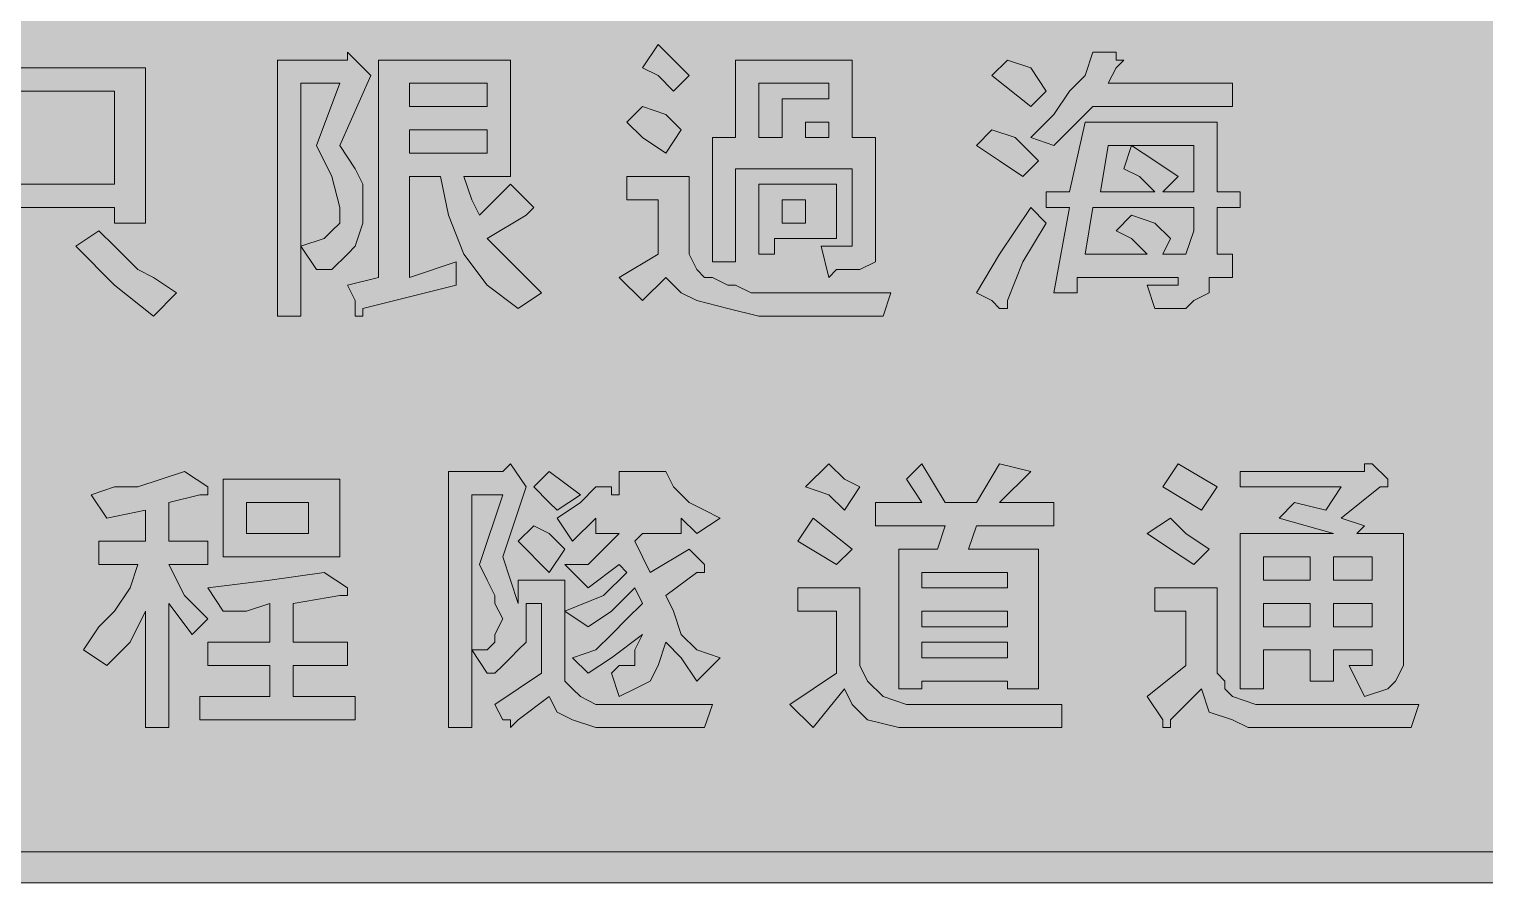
# Model space of a CAD drawing. Header units: metres. Extents: x 16 to 550, y 16 to 254.
# Drawn here: x 198.3 to 423.3, y 16.3 to 148.3 of the extents above; entities that cross this region are included whole.
import ezdxf

# ---------------------------------------------------------------- set-up
doc = ezdxf.new("R2010")
doc.units = ezdxf.units.M
doc.layers.add('FILL_BLACK_000000', color=7, linetype='Continuous', true_color=0x000000)
doc.layers.add('FILL_WHITE_FFFFFF', color=7, linetype='Continuous', true_color=0xffffff)

msp = doc.modelspace()

# ---------------------------------------------------------------- hatches: boundary and pattern name
at = {"layer": 'FILL_BLACK_000000', "true_color": 0x000000}
h = msp.add_hatch(color=7, dxfattribs=at)
h.dxf.hatch_style = 1
h.paths.add_polyline_path([(542.07, 253.32), (542.97, 252.91), (543.87, 252.72), (544.77, 252.51), (545.67, 251.97), (547.47, 250.32), (548.26, 249.82), (548.86, 249.21), (549.28, 248.53), (549.57, 247.77), (549.83, 246.1), (549.87, 244.32), (549.87, 25.92), (549.83, 24.12), (549.57, 22.32), (549.28, 21.42), (548.86, 20.52), (548.26, 19.62), (547.47, 18.72), (546.57, 17.93), (545.67, 17.33), (544.77, 16.91), (543.87, 16.62), (542.07, 16.36), (540.27, 16.32), (25.47, 16.32), (21.87, 16.32), (20.97, 17.03), (20.07, 17.52), (19.17, 18.01), (18.27, 18.72), (18.08, 19.62), (17.67, 20.52), (17.26, 21.42), (17.07, 22.32), (16.38, 23.22), (16.02, 24.12), (15.89, 25.02), (15.87, 25.92), (15.87, 244.32), (16.08, 246.1), (16.62, 247.77), (17.39, 249.21), (18.27, 250.32), (20.07, 251.89), (21.87, 253.02), (22.77, 253.41), (23.67, 253.69), (24.57, 253.86), (25.47, 253.92), (540.27, 253.92), (541.17, 253.73), (542.07, 253.32)])
h.paths.add_polyline_path([(24.57, 248.91), (23.67, 248.37), (21.87, 246.72), (21.27, 246.57), (20.86, 246.21), (20.72, 245.92), (20.67, 245.52), (20.67, 244.32), (20.67, 25.92), (20.69, 25.02), (20.82, 24.12), (21.18, 23.22), (21.87, 22.32), (22.77, 21.63), (23.67, 21.27), (24.57, 21.14), (25.47, 21.12), (540.27, 21.12), (541.17, 21.14), (542.07, 21.27), (542.97, 21.63), (543.87, 22.32), (544.27, 22.37), (544.56, 22.51), (544.92, 22.92), (545.07, 23.52), (545.07, 25.92), (545.07, 244.32), (545.01, 245.22), (544.83, 246.08), (544.5, 246.89), (544.02, 247.62), (543.37, 248.23), (542.54, 248.71), (541.51, 249.01), (540.27, 249.12), (25.47, 249.12), (24.57, 248.91)], flags=16)
h = msp.add_hatch(color=7, dxfattribs=at)
h.dxf.hatch_style = 1
h.paths.add_polyline_path([(236.67, 103.92), (236.67, 143.52), (247.47, 143.52), (247.47, 144.72), (251.07, 141.12), (246.27, 130.32), (248.67, 126.72), (249.87, 124.32), (249.87, 120.72), (249.87, 118.32), (248.67, 114.72), (247.47, 113.52), (245.07, 111.12), (242.67, 111.12), (240.27, 114.72), (240.27, 103.92), (236.67, 103.92)])
h.paths.add_polyline_path([(243.87, 115.92), (245.07, 117.12), (246.27, 118.32), (246.27, 120.72), (245.07, 125.52), (242.67, 130.32), (246.27, 139.92), (240.27, 139.92), (240.27, 114.72), (243.87, 115.92)], flags=16)
h = msp.add_hatch(color=7, dxfattribs=at)
h.dxf.hatch_style = 1
h.paths.add_polyline_path([(300.27, 141.12), (297.87, 138.72), (295.47, 141.12), (293.07, 142.32), (295.47, 145.92), (300.27, 141.12)])
h = msp.add_hatch(color=7, dxfattribs=at)
h.dxf.hatch_style = 1
h.paths.add_polyline_path([(366.27, 143.52), (367.47, 143.52), (366.27, 142.32), (365.07, 139.92), (384.27, 139.92), (384.27, 136.32), (362.67, 136.32), (356.67, 130.32), (353.07, 131.52), (356.67, 135.12), (359.07, 138.72), (361.47, 141.12), (362.67, 144.72), (366.27, 144.72), (366.27, 143.52)])
h = msp.add_hatch(color=7, dxfattribs=at)
h.dxf.hatch_style = 1
h.paths.add_polyline_path([(216.27, 118.32), (211.47, 118.32), (211.47, 120.72), (191.07, 120.72), (191.07, 118.32), (186.27, 118.32), (186.27, 142.32), (216.27, 142.32), (216.27, 118.32)])
h.paths.add_polyline_path([(211.47, 138.72), (191.07, 138.72), (191.07, 124.32), (211.47, 124.32), (211.47, 138.72)], flags=16)
h = msp.add_hatch(color=7, dxfattribs=at)
h.dxf.hatch_style = 1
h.paths.add_polyline_path([(272.67, 125.52), (265.47, 125.52), (266.67, 121.92), (267.87, 119.52), (272.67, 124.32), (275.07, 121.92), (276.27, 120.72), (275.07, 119.52), (269.07, 115.92), (272.67, 112.32), (277.47, 107.52), (273.87, 105.12), (269.07, 108.72), (265.47, 113.52), (263.07, 119.52), (261.87, 125.52), (257.07, 125.52), (257.07, 109.92), (264.27, 112.32), (264.27, 108.72), (249.87, 105.12), (249.87, 103.92), (248.67, 103.92), (248.67, 105.12), (248.67, 106.32), (247.47, 108.72), (252.27, 109.92), (252.27, 143.52), (272.67, 143.52), (272.67, 125.52)])
h.paths.add_polyline_path([(257.07, 139.92), (257.07, 136.32), (269.07, 136.32), (269.07, 139.92), (257.07, 139.92)], flags=16)
h.paths.add_polyline_path([(269.07, 132.72), (257.07, 132.72), (257.07, 129.12), (269.07, 129.12), (269.07, 132.72)], flags=16)
h = msp.add_hatch(color=7, dxfattribs=at)
h.dxf.hatch_style = 1
h.paths.add_polyline_path([(329.07, 131.52), (329.07, 117.12), (329.07, 114.72), (329.07, 112.32), (326.67, 111.12), (323.07, 111.12), (321.87, 109.92), (320.67, 114.72), (321.87, 114.72), (324.27, 114.72), (325.47, 114.72), (325.47, 115.92), (325.47, 118.32), (325.47, 126.72), (307.47, 126.72), (307.47, 112.32), (303.87, 112.32), (303.87, 131.52), (307.47, 131.52), (307.47, 143.52), (325.47, 143.52), (325.47, 131.52), (329.07, 131.52)])
h.paths.add_polyline_path([(318.27, 133.92), (318.27, 131.52), (321.87, 131.52), (321.87, 133.92), (318.27, 133.92)], flags=16)
h.paths.add_polyline_path([(314.67, 137.52), (321.87, 137.52), (321.87, 139.92), (311.07, 139.92), (311.07, 131.52), (314.67, 131.52), (314.67, 137.52)], flags=16)
h = msp.add_hatch(color=7, dxfattribs=at)
h.dxf.hatch_style = 1
h.paths.add_polyline_path([(353.07, 142.32), (355.47, 138.72), (353.07, 136.32), (347.07, 141.12), (349.47, 143.52), (353.07, 142.32)])
h = msp.add_hatch(color=7, dxfattribs=at)
h.dxf.hatch_style = 1
h.paths.add_polyline_path([(296.67, 135.12), (299.07, 132.72), (296.67, 129.12), (293.07, 131.52), (290.67, 133.92), (293.07, 136.32), (296.67, 135.12)])
h = msp.add_hatch(color=7, dxfattribs=at)
h.dxf.hatch_style = 1
h.paths.add_polyline_path([(385.47, 123.12), (385.47, 120.72), (381.87, 120.72), (381.87, 113.52), (384.27, 113.52), (384.27, 109.92), (380.67, 109.92), (380.67, 107.52), (378.27, 106.32), (377.07, 105.12), (374.67, 105.12), (372.27, 105.12), (371.07, 108.72), (373.47, 108.72), (375.87, 108.72), (375.87, 109.92), (360.27, 109.92), (360.27, 107.52), (356.67, 107.52), (359.07, 120.72), (355.47, 120.72), (355.47, 123.12), (359.07, 123.12), (361.47, 133.92), (381.87, 133.92), (381.87, 123.12), (385.47, 123.12)])
h.paths.add_polyline_path([(372.27, 123.12), (369.87, 125.52), (367.47, 126.72), (368.67, 130.32), (365.07, 130.32), (363.87, 123.12), (372.27, 123.12)], flags=16)
h.paths.add_polyline_path([(372.27, 127.92), (375.87, 125.52), (373.47, 123.12), (378.27, 123.12), (378.27, 130.32), (368.67, 130.32), (372.27, 127.92)], flags=16)
h.paths.add_polyline_path([(368.67, 115.92), (366.27, 117.12), (368.67, 119.52), (372.27, 118.32), (374.67, 115.92), (373.47, 113.52), (377.07, 113.52), (378.27, 117.12), (378.27, 120.72), (362.67, 120.72), (361.47, 113.52), (371.07, 113.52), (368.67, 115.92)], flags=16)
h = msp.add_hatch(color=7, dxfattribs=at)
h.dxf.hatch_style = 1
h.paths.add_polyline_path([(350.67, 131.52), (354.27, 127.92), (351.87, 125.52), (348.27, 127.92), (344.67, 130.32), (347.07, 132.72), (350.67, 131.52)])
h = msp.add_hatch(color=7, dxfattribs=at)
h.dxf.hatch_style = 1
h.paths.add_polyline_path([(300.27, 125.52), (300.27, 114.72), (300.27, 113.52), (301.47, 111.12), (302.67, 109.92), (303.87, 109.92), (306.27, 108.72), (307.47, 108.72), (309.87, 107.52), (313.47, 107.52), (331.47, 107.52), (330.27, 103.92), (311.07, 103.92), (306.27, 105.12), (301.47, 106.32), (299.07, 107.52), (296.67, 109.92), (293.07, 106.32), (289.47, 109.92), (295.47, 113.52), (295.47, 121.92), (290.67, 121.92), (290.67, 125.52), (300.27, 125.52)])
h = msp.add_hatch(color=7, dxfattribs=at)
h.dxf.hatch_style = 1
h.paths.add_polyline_path([(323.07, 115.92), (313.47, 115.92), (313.47, 113.52), (311.07, 113.52), (311.07, 124.32), (323.07, 124.32), (323.07, 115.92)])
h.paths.add_polyline_path([(318.27, 121.92), (314.67, 121.92), (314.67, 118.32), (318.27, 118.32), (318.27, 121.92)], flags=16)
h = msp.add_hatch(color=7, dxfattribs=at)
h.dxf.hatch_style = 1
h.paths.add_polyline_path([(351.87, 112.32), (349.47, 106.32), (349.47, 105.12), (348.27, 105.12), (347.07, 106.32), (344.67, 107.52), (348.27, 113.52), (353.07, 120.72), (355.47, 118.32), (351.87, 112.32)])
h = msp.add_hatch(color=7, dxfattribs=at)
h.dxf.hatch_style = 1
h.paths.add_polyline_path([(211.47, 114.72), (215.07, 111.12), (217.47, 109.92), (221.07, 107.52), (217.47, 103.92), (211.47, 108.72), (205.47, 114.72), (209.07, 117.12), (211.47, 114.72)])
h = msp.add_hatch(color=7, dxfattribs=at)
h.dxf.hatch_style = 1
h.paths.add_polyline_path([(263.07, 40.32), (263.07, 79.92), (271.47, 79.92), (272.67, 81.12), (275.07, 77.52), (271.47, 66.72), (273.87, 59.52), (273.87, 63.12), (281.07, 63.12), (281.07, 51.12), (281.07, 48.72), (281.07, 47.52), (282.27, 46.32), (283.47, 45.12), (285.87, 43.92), (287.07, 43.92), (289.47, 43.92), (303.87, 43.92), (302.67, 40.32), (290.67, 40.32), (285.87, 40.32), (282.27, 41.52), (279.87, 42.72), (278.67, 45.12), (273.87, 41.52), (272.67, 40.32), (272.67, 41.52), (271.47, 41.52), (270.27, 43.92), (277.47, 48.72), (277.47, 59.52), (275.07, 59.52), (275.07, 57.12), (275.07, 54.72), (275.07, 53.52), (273.87, 52.32), (272.67, 51.12), (271.47, 49.92), (270.27, 48.72), (269.07, 48.72), (266.67, 52.32), (266.67, 40.32), (263.07, 40.32)])
h.paths.add_polyline_path([(269.07, 52.32), (270.27, 53.52), (270.27, 54.72), (271.47, 57.12), (270.27, 59.52), (270.27, 60.72), (269.07, 63.12), (267.87, 65.52), (271.47, 76.32), (266.67, 76.32), (266.67, 52.32), (269.07, 52.32)], flags=16)
h = msp.add_hatch(color=7, dxfattribs=at)
h.dxf.hatch_style = 1
h.paths.add_polyline_path([(324.27, 78.72), (326.67, 77.52), (324.27, 73.92), (321.87, 76.32), (318.27, 77.52), (321.87, 81.12), (324.27, 78.72)])
h = msp.add_hatch(color=7, dxfattribs=at)
h.dxf.hatch_style = 1
h.paths.add_polyline_path([(353.07, 79.92), (348.27, 75.12), (356.67, 75.12), (356.67, 71.52), (344.67, 71.52), (343.47, 67.92), (354.27, 67.92), (354.27, 46.32), (349.47, 46.32), (349.47, 47.52), (336.27, 47.52), (336.27, 46.32), (332.67, 46.32), (332.67, 67.92), (338.67, 67.92), (339.87, 71.52), (329.07, 71.52), (329.07, 75.12), (336.27, 75.12), (333.87, 78.72), (336.27, 81.12), (339.87, 75.12), (344.67, 75.12), (348.27, 81.12), (353.07, 79.92)])
h.paths.add_polyline_path([(336.27, 51.12), (349.47, 51.12), (349.47, 53.52), (336.27, 53.52), (336.27, 51.12)], flags=16)
h.paths.add_polyline_path([(336.27, 58.32), (336.27, 55.92), (349.47, 55.92), (349.47, 58.32), (336.27, 58.32)], flags=16)
h.paths.add_polyline_path([(349.47, 64.32), (336.27, 64.32), (336.27, 61.92), (349.47, 61.92), (349.47, 64.32)], flags=16)
h = msp.add_hatch(color=7, dxfattribs=at)
h.dxf.hatch_style = 1
h.paths.add_polyline_path([(381.87, 77.52), (379.47, 73.92), (373.47, 77.52), (375.87, 81.12), (381.87, 77.52)])
h = msp.add_hatch(color=7, dxfattribs=at)
h.dxf.hatch_style = 1
h.paths.add_polyline_path([(408.27, 77.52), (407.07, 77.52), (401.07, 72.72), (404.67, 71.52), (403.47, 70.32), (410.67, 70.32), (410.67, 49.92), (409.47, 47.52), (408.27, 46.32), (404.67, 45.12), (402.27, 49.92), (404.67, 49.92), (405.87, 49.92), (405.87, 51.12), (405.87, 52.32), (399.87, 52.32), (399.87, 47.52), (396.27, 47.52), (396.27, 52.32), (389.07, 52.32), (389.07, 46.32), (385.47, 46.32), (385.47, 70.32), (399.87, 70.32), (391.47, 72.72), (393.87, 75.12), (398.67, 73.92), (401.07, 77.52), (385.47, 77.52), (385.47, 79.92), (404.67, 79.92), (404.67, 81.12), (405.87, 81.12), (408.27, 78.72), (408.27, 77.52)])
h.paths.add_polyline_path([(396.27, 55.92), (396.27, 59.52), (389.07, 59.52), (389.07, 55.92), (396.27, 55.92)], flags=16)
h.paths.add_polyline_path([(399.87, 55.92), (405.87, 55.92), (405.87, 59.52), (399.87, 59.52), (399.87, 55.92)], flags=16)
h.paths.add_polyline_path([(389.07, 66.72), (389.07, 63.12), (396.27, 63.12), (396.27, 66.72), (389.07, 66.72)], flags=16)
h.paths.add_polyline_path([(405.87, 66.72), (399.87, 66.72), (399.87, 63.12), (405.87, 63.12), (405.87, 66.72)], flags=16)
h = msp.add_hatch(color=7, dxfattribs=at)
h.dxf.hatch_style = 1
h.paths.add_polyline_path([(211.47, 77.52), (215.07, 77.52), (218.67, 78.72), (222.27, 79.92), (225.87, 77.52), (225.87, 76.32), (224.67, 76.32), (219.87, 75.12), (219.87, 69.12), (225.87, 69.12), (225.87, 65.52), (219.87, 65.52), (222.27, 60.72), (225.87, 57.12), (223.47, 54.72), (219.87, 59.52), (219.87, 40.32), (216.27, 40.32), (216.27, 58.32), (213.87, 53.52), (210.27, 49.92), (206.67, 52.32), (209.07, 55.92), (211.47, 58.32), (213.87, 61.92), (215.07, 65.52), (209.07, 65.52), (209.07, 69.12), (216.27, 69.12), (216.27, 73.92), (210.27, 72.72), (207.87, 76.32), (211.47, 77.52)])
h = msp.add_hatch(color=7, dxfattribs=at)
h.dxf.hatch_style = 1
h.paths.add_polyline_path([(278.67, 75.12), (276.27, 77.52), (278.67, 79.92), (283.47, 76.32), (279.87, 73.92), (278.67, 75.12)])
h = msp.add_hatch(color=7, dxfattribs=at)
h.dxf.hatch_style = 1
h.paths.add_polyline_path([(297.87, 77.52), (300.27, 75.12), (302.67, 73.92), (305.07, 72.72), (301.47, 70.32), (299.07, 72.72), (299.07, 70.32), (293.07, 70.32), (291.87, 69.12), (294.27, 64.32), (300.27, 67.92), (302.67, 65.52), (302.67, 64.32), (301.47, 64.32), (296.67, 60.72), (297.87, 58.32), (299.07, 54.72), (301.47, 52.32), (305.07, 51.12), (301.47, 47.52), (299.07, 51.12), (296.67, 53.52), (295.47, 49.92), (294.27, 47.52), (291.87, 46.32), (289.47, 45.12), (288.27, 48.72), (289.47, 49.92), (291.87, 49.92), (291.87, 52.32), (293.07, 54.72), (288.27, 51.12), (284.67, 48.72), (282.27, 51.12), (285.87, 52.32), (288.27, 54.72), (290.67, 57.12), (293.07, 59.52), (291.87, 61.92), (288.27, 58.32), (284.67, 55.92), (281.07, 58.32), (287.07, 60.72), (290.67, 64.32), (289.47, 65.52), (284.67, 61.92), (281.07, 65.52), (284.67, 65.52), (285.87, 66.72), (288.27, 69.12), (289.47, 70.32), (285.87, 70.32), (285.87, 72.72), (282.27, 69.12), (279.87, 72.72), (283.47, 75.12), (285.87, 77.52), (288.27, 77.52), (288.27, 76.32), (289.47, 76.32), (289.47, 79.92), (296.67, 79.92), (297.87, 77.52)])
h = msp.add_hatch(color=7, dxfattribs=at)
h.dxf.hatch_style = 1
h.paths.add_polyline_path([(246.27, 66.72), (228.27, 66.72), (228.27, 78.72), (246.27, 78.72), (246.27, 66.72)])
h.paths.add_polyline_path([(241.47, 75.12), (231.87, 75.12), (231.87, 70.32), (241.47, 70.32), (241.47, 75.12)], flags=16)
h = msp.add_hatch(color=7, dxfattribs=at)
h.dxf.hatch_style = 1
h.paths.add_polyline_path([(325.47, 67.92), (323.07, 65.52), (317.07, 69.12), (319.47, 72.72), (325.47, 67.92)])
h = msp.add_hatch(color=7, dxfattribs=at)
h.dxf.hatch_style = 1
h.paths.add_polyline_path([(377.07, 70.32), (380.67, 67.92), (378.27, 65.52), (374.67, 67.92), (371.07, 70.32), (374.67, 72.72), (377.07, 70.32)])
h = msp.add_hatch(color=7, dxfattribs=at)
h.dxf.hatch_style = 1
h.paths.add_polyline_path([(273.87, 69.12), (276.27, 71.52), (278.67, 70.32), (281.07, 67.92), (278.67, 64.32), (273.87, 69.12)])
h = msp.add_hatch(color=7, dxfattribs=at)
h.dxf.hatch_style = 1
h.paths.add_polyline_path([(235.47, 63.12), (243.87, 64.32), (247.47, 61.92), (247.47, 60.72), (246.27, 60.72), (239.07, 59.52), (239.07, 53.52), (247.47, 53.52), (247.47, 49.92), (239.07, 49.92), (239.07, 45.12), (248.67, 45.12), (248.67, 41.52), (224.67, 41.52), (224.67, 45.12), (235.47, 45.12), (235.47, 49.92), (225.87, 49.92), (225.87, 53.52), (235.47, 53.52), (235.47, 59.52), (231.87, 58.32), (228.27, 58.32), (225.87, 61.92), (235.47, 63.12)])
h = msp.add_hatch(color=7, dxfattribs=at)
h.dxf.hatch_style = 1
h.paths.add_polyline_path([(326.67, 61.92), (326.67, 49.92), (327.87, 47.52), (330.27, 45.12), (333.87, 43.92), (339.87, 43.92), (357.87, 43.92), (357.87, 40.32), (338.67, 40.32), (332.67, 40.32), (327.87, 41.52), (325.47, 43.92), (324.27, 46.32), (319.47, 40.32), (315.87, 43.92), (323.07, 48.72), (323.07, 58.32), (317.07, 58.32), (317.07, 61.92), (326.67, 61.92)])
h = msp.add_hatch(color=7, dxfattribs=at)
h.dxf.hatch_style = 1
h.paths.add_polyline_path([(381.87, 61.92), (381.87, 49.92), (381.87, 48.72), (383.07, 47.52), (383.07, 46.32), (384.27, 45.12), (387.87, 43.92), (391.47, 43.92), (413.07, 43.92), (411.87, 40.32), (390.27, 40.32), (386.67, 40.32), (384.27, 41.52), (380.67, 42.72), (379.47, 46.32), (374.67, 41.52), (374.67, 40.32), (373.47, 40.32), (373.47, 41.52), (371.07, 45.12), (377.07, 49.92), (377.07, 58.32), (372.27, 58.32), (372.27, 61.92), (381.87, 61.92)])
at = {"layer": 'FILL_WHITE_FFFFFF', "true_color": 0xffffff}
h = msp.add_hatch(color=7, dxfattribs=at)
h.dxf.hatch_style = 1
h.paths.add_polyline_path([(540.27, 249.12), (541.17, 248.91), (542.07, 248.37), (543.87, 246.72), (544.27, 246.67), (544.56, 246.51), (544.92, 245.97), (545.05, 245.2), (545.07, 244.32), (545.07, 25.92), (545.07, 23.52), (544.92, 22.92), (544.56, 22.51), (544.27, 22.37), (543.87, 22.32), (543.82, 21.92), (543.68, 21.63), (543.27, 21.27), (542.67, 21.12), (540.27, 21.12), (25.47, 21.12), (24.57, 21.14), (23.67, 21.27), (22.77, 21.63), (21.87, 22.32), (21.18, 23.22), (20.82, 24.12), (20.69, 25.02), (20.67, 25.92), (20.67, 244.32), (20.69, 245.2), (20.82, 245.97), (21.18, 246.51), (21.47, 246.67), (21.87, 246.72), (23.67, 248.37), (24.57, 248.91), (25.47, 249.12), (540.27, 249.12)])

# ---------------------------------------------------------------- linework, layer by layer
at = {"layer": 'FILL_BLACK_000000', "lineweight": 0, "true_color": 0x000000}
for points in [[(25.47, 21.12), (540.27, 21.12), (541.17, 21.14), (542.07, 21.27), (542.97, 21.63), (543.87, 22.32), (544.27, 22.37), (544.56, 22.51), (544.92, 22.92), (545.07, 23.52), (545.07, 25.92), (545.07, 244.32), (545.01, 245.22), (544.83, 246.08), (544.5, 246.89), (544.02, 247.62), (543.37, 248.23), (542.54, 248.71), (541.51, 249.01), (540.27, 249.12), (25.47, 249.12)], [(540.27, 16.32), (25.47, 16.32)]]:
    msp.add_lwpolyline(points, dxfattribs=at)
for points in [[(236.67, 103.92), (236.67, 143.52), (247.47, 143.52), (247.47, 144.72), (251.07, 141.12), (246.27, 130.32), (248.67, 126.72), (249.87, 124.32), (249.87, 120.72), (249.87, 118.32), (248.67, 114.72), (247.47, 113.52), (245.07, 111.12), (242.67, 111.12), (240.27, 114.72), (240.27, 103.92)], [(300.27, 141.12), (297.87, 138.72), (295.47, 141.12), (293.07, 142.32), (295.47, 145.92)], [(366.27, 143.52), (367.47, 143.52), (366.27, 142.32), (365.07, 139.92), (384.27, 139.92), (384.27, 136.32), (362.67, 136.32), (356.67, 130.32), (353.07, 131.52), (356.67, 135.12), (359.07, 138.72), (361.47, 141.12), (362.67, 144.72), (366.27, 144.72)], [(216.27, 118.32), (211.47, 118.32), (211.47, 120.72), (191.07, 120.72), (191.07, 118.32), (186.27, 118.32), (186.27, 142.32), (216.27, 142.32)], [(272.67, 125.52), (265.47, 125.52), (266.67, 121.92), (267.87, 119.52), (272.67, 124.32), (275.07, 121.92), (276.27, 120.72), (275.07, 119.52), (269.07, 115.92), (272.67, 112.32), (277.47, 107.52), (273.87, 105.12), (269.07, 108.72), (265.47, 113.52), (263.07, 119.52), (261.87, 125.52), (257.07, 125.52), (257.07, 109.92), (264.27, 112.32), (264.27, 108.72), (249.87, 105.12), (249.87, 103.92), (248.67, 103.92), (248.67, 105.12), (248.67, 106.32), (247.47, 108.72), (252.27, 109.92), (252.27, 143.52), (272.67, 143.52)], [(329.07, 131.52), (329.07, 117.12), (329.07, 114.72), (329.07, 112.32), (326.67, 111.12), (323.07, 111.12), (321.87, 109.92), (320.67, 114.72), (321.87, 114.72), (324.27, 114.72), (325.47, 114.72), (325.47, 115.92), (325.47, 118.32), (325.47, 126.72), (307.47, 126.72), (307.47, 112.32), (303.87, 112.32), (303.87, 131.52), (307.47, 131.52), (307.47, 143.52), (325.47, 143.52), (325.47, 131.52)], [(353.07, 142.32), (355.47, 138.72), (353.07, 136.32), (347.07, 141.12), (349.47, 143.52)], [(243.87, 115.92), (245.07, 117.12), (246.27, 118.32), (246.27, 120.72), (245.07, 125.52), (242.67, 130.32), (246.27, 139.92), (240.27, 139.92), (240.27, 114.72)], [(257.07, 139.92), (257.07, 136.32), (269.07, 136.32), (269.07, 139.92)], [(314.67, 137.52), (321.87, 137.52), (321.87, 139.92), (311.07, 139.92), (311.07, 131.52), (314.67, 131.52)], [(211.47, 138.72), (191.07, 138.72), (191.07, 124.32), (211.47, 124.32)], [(296.67, 135.12), (299.07, 132.72), (296.67, 129.12), (293.07, 131.52), (290.67, 133.92), (293.07, 136.32)], [(318.27, 133.92), (318.27, 131.52), (321.87, 131.52), (321.87, 133.92)], [(385.47, 123.12), (385.47, 120.72), (381.87, 120.72), (381.87, 113.52), (384.27, 113.52), (384.27, 109.92), (380.67, 109.92), (380.67, 107.52), (378.27, 106.32), (377.07, 105.12), (374.67, 105.12), (372.27, 105.12), (371.07, 108.72), (373.47, 108.72), (375.87, 108.72), (375.87, 109.92), (360.27, 109.92), (360.27, 107.52), (356.67, 107.52), (359.07, 120.72), (355.47, 120.72), (355.47, 123.12), (359.07, 123.12), (361.47, 133.92), (381.87, 133.92), (381.87, 123.12)], [(269.07, 132.72), (257.07, 132.72), (257.07, 129.12), (269.07, 129.12)], [(350.67, 131.52), (354.27, 127.92), (351.87, 125.52), (348.27, 127.92), (344.67, 130.32), (347.07, 132.72)], [(372.27, 123.12), (369.87, 125.52), (367.47, 126.72), (368.67, 130.32), (365.07, 130.32), (363.87, 123.12)], [(372.27, 127.92), (375.87, 125.52), (373.47, 123.12), (378.27, 123.12), (378.27, 130.32), (368.67, 130.32)], [(300.27, 125.52), (300.27, 114.72), (300.27, 113.52), (301.47, 111.12), (302.67, 109.92), (303.87, 109.92), (306.27, 108.72), (307.47, 108.72), (309.87, 107.52), (313.47, 107.52), (331.47, 107.52), (330.27, 103.92), (311.07, 103.92), (306.27, 105.12), (301.47, 106.32), (299.07, 107.52), (296.67, 109.92), (293.07, 106.32), (289.47, 109.92), (295.47, 113.52), (295.47, 121.92), (290.67, 121.92), (290.67, 125.52)], [(323.07, 115.92), (313.47, 115.92), (313.47, 113.52), (311.07, 113.52), (311.07, 124.32), (323.07, 124.32)], [(318.27, 121.92), (314.67, 121.92), (314.67, 118.32), (318.27, 118.32)], [(351.87, 112.32), (349.47, 106.32), (349.47, 105.12), (348.27, 105.12), (347.07, 106.32), (344.67, 107.52), (348.27, 113.52), (353.07, 120.72), (355.47, 118.32)], [(368.67, 115.92), (366.27, 117.12), (368.67, 119.52), (372.27, 118.32), (374.67, 115.92), (373.47, 113.52), (377.07, 113.52), (378.27, 117.12), (378.27, 120.72), (362.67, 120.72), (361.47, 113.52), (371.07, 113.52)], [(211.47, 114.72), (215.07, 111.12), (217.47, 109.92), (221.07, 107.52), (217.47, 103.92), (211.47, 108.72), (205.47, 114.72), (209.07, 117.12)], [(263.07, 40.32), (263.07, 79.92), (271.47, 79.92), (272.67, 81.12), (275.07, 77.52), (271.47, 66.72), (273.87, 59.52), (273.87, 63.12), (281.07, 63.12), (281.07, 51.12), (281.07, 48.72), (281.07, 47.52), (282.27, 46.32), (283.47, 45.12), (285.87, 43.92), (287.07, 43.92), (289.47, 43.92), (303.87, 43.92), (302.67, 40.32), (290.67, 40.32), (285.87, 40.32), (282.27, 41.52), (279.87, 42.72), (278.67, 45.12), (273.87, 41.52), (272.67, 40.32), (272.67, 41.52), (271.47, 41.52), (270.27, 43.92), (277.47, 48.72), (277.47, 59.52), (275.07, 59.52), (275.07, 57.12), (275.07, 54.72), (275.07, 53.52), (273.87, 52.32), (272.67, 51.12), (271.47, 49.92), (270.27, 48.72), (269.07, 48.72), (266.67, 52.32), (266.67, 40.32)], [(324.27, 78.72), (326.67, 77.52), (324.27, 73.92), (321.87, 76.32), (318.27, 77.52), (321.87, 81.12)], [(353.07, 79.92), (348.27, 75.12), (356.67, 75.12), (356.67, 71.52), (344.67, 71.52), (343.47, 67.92), (354.27, 67.92), (354.27, 46.32), (349.47, 46.32), (349.47, 47.52), (336.27, 47.52), (336.27, 46.32), (332.67, 46.32), (332.67, 67.92), (338.67, 67.92), (339.87, 71.52), (329.07, 71.52), (329.07, 75.12), (336.27, 75.12), (333.87, 78.72), (336.27, 81.12), (339.87, 75.12), (344.67, 75.12), (348.27, 81.12)], [(381.87, 77.52), (379.47, 73.92), (373.47, 77.52), (375.87, 81.12)], [(408.27, 77.52), (407.07, 77.52), (401.07, 72.72), (404.67, 71.52), (403.47, 70.32), (410.67, 70.32), (410.67, 49.92), (409.47, 47.52), (408.27, 46.32), (404.67, 45.12), (402.27, 49.92), (404.67, 49.92), (405.87, 49.92), (405.87, 51.12), (405.87, 52.32), (399.87, 52.32), (399.87, 47.52), (396.27, 47.52), (396.27, 52.32), (389.07, 52.32), (389.07, 46.32), (385.47, 46.32), (385.47, 70.32), (399.87, 70.32), (391.47, 72.72), (393.87, 75.12), (398.67, 73.92), (401.07, 77.52), (385.47, 77.52), (385.47, 79.92), (404.67, 79.92), (404.67, 81.12), (405.87, 81.12), (408.27, 78.72)], [(211.47, 77.52), (215.07, 77.52), (218.67, 78.72), (222.27, 79.92), (225.87, 77.52), (225.87, 76.32), (224.67, 76.32), (219.87, 75.12), (219.87, 69.12), (225.87, 69.12), (225.87, 65.52), (219.87, 65.52), (222.27, 60.72), (225.87, 57.12), (223.47, 54.72), (219.87, 59.52), (219.87, 40.32), (216.27, 40.32), (216.27, 58.32), (213.87, 53.52), (210.27, 49.92), (206.67, 52.32), (209.07, 55.92), (211.47, 58.32), (213.87, 61.92), (215.07, 65.52), (209.07, 65.52), (209.07, 69.12), (216.27, 69.12), (216.27, 73.92), (210.27, 72.72), (207.87, 76.32)], [(278.67, 75.12), (276.27, 77.52), (278.67, 79.92), (283.47, 76.32), (279.87, 73.92)], [(297.87, 77.52), (300.27, 75.12), (302.67, 73.92), (305.07, 72.72), (301.47, 70.32), (299.07, 72.72), (299.07, 70.32), (293.07, 70.32), (291.87, 69.12), (294.27, 64.32), (300.27, 67.92), (302.67, 65.52), (302.67, 64.32), (301.47, 64.32), (296.67, 60.72), (297.87, 58.32), (299.07, 54.72), (301.47, 52.32), (305.07, 51.12), (301.47, 47.52), (299.07, 51.12), (296.67, 53.52), (295.47, 49.92), (294.27, 47.52), (291.87, 46.32), (289.47, 45.12), (288.27, 48.72), (289.47, 49.92), (291.87, 49.92), (291.87, 52.32), (293.07, 54.72), (288.27, 51.12), (284.67, 48.72), (282.27, 51.12), (285.87, 52.32), (288.27, 54.72), (290.67, 57.12), (293.07, 59.52), (291.87, 61.92), (288.27, 58.32), (284.67, 55.92), (281.07, 58.32), (287.07, 60.72), (290.67, 64.32), (289.47, 65.52), (284.67, 61.92), (281.07, 65.52), (284.67, 65.52), (285.87, 66.72), (288.27, 69.12), (289.47, 70.32), (285.87, 70.32), (285.87, 72.72), (282.27, 69.12), (279.87, 72.72), (283.47, 75.12), (285.87, 77.52), (288.27, 77.52), (288.27, 76.32), (289.47, 76.32), (289.47, 79.92), (296.67, 79.92)], [(246.27, 66.72), (228.27, 66.72), (228.27, 78.72), (246.27, 78.72)], [(241.47, 75.12), (231.87, 75.12), (231.87, 70.32), (241.47, 70.32)], [(269.07, 52.32), (270.27, 53.52), (270.27, 54.72), (271.47, 57.12), (270.27, 59.52), (270.27, 60.72), (269.07, 63.12), (267.87, 65.52), (271.47, 76.32), (266.67, 76.32), (266.67, 52.32)], [(325.47, 67.92), (323.07, 65.52), (317.07, 69.12), (319.47, 72.72)], [(377.07, 70.32), (380.67, 67.92), (378.27, 65.52), (374.67, 67.92), (371.07, 70.32), (374.67, 72.72)], [(273.87, 69.12), (276.27, 71.52), (278.67, 70.32), (281.07, 67.92), (278.67, 64.32)], [(389.07, 66.72), (389.07, 63.12), (396.27, 63.12), (396.27, 66.72)], [(405.87, 66.72), (399.87, 66.72), (399.87, 63.12), (405.87, 63.12)], [(235.47, 63.12), (243.87, 64.32), (247.47, 61.92), (247.47, 60.72), (246.27, 60.72), (239.07, 59.52), (239.07, 53.52), (247.47, 53.52), (247.47, 49.92), (239.07, 49.92), (239.07, 45.12), (248.67, 45.12), (248.67, 41.52), (224.67, 41.52), (224.67, 45.12), (235.47, 45.12), (235.47, 49.92), (225.87, 49.92), (225.87, 53.52), (235.47, 53.52), (235.47, 59.52), (231.87, 58.32), (228.27, 58.32), (225.87, 61.92)], [(349.47, 64.32), (336.27, 64.32), (336.27, 61.92), (349.47, 61.92)], [(326.67, 61.92), (326.67, 49.92), (327.87, 47.52), (330.27, 45.12), (333.87, 43.92), (339.87, 43.92), (357.87, 43.92), (357.87, 40.32), (338.67, 40.32), (332.67, 40.32), (327.87, 41.52), (325.47, 43.92), (324.27, 46.32), (319.47, 40.32), (315.87, 43.92), (323.07, 48.72), (323.07, 58.32), (317.07, 58.32), (317.07, 61.92)], [(381.87, 61.92), (381.87, 49.92), (381.87, 48.72), (383.07, 47.52), (383.07, 46.32), (384.27, 45.12), (387.87, 43.92), (391.47, 43.92), (413.07, 43.92), (411.87, 40.32), (390.27, 40.32), (386.67, 40.32), (384.27, 41.52), (380.67, 42.72), (379.47, 46.32), (374.67, 41.52), (374.67, 40.32), (373.47, 40.32), (373.47, 41.52), (371.07, 45.12), (377.07, 49.92), (377.07, 58.32), (372.27, 58.32), (372.27, 61.92)], [(396.27, 55.92), (396.27, 59.52), (389.07, 59.52), (389.07, 55.92)], [(399.87, 55.92), (405.87, 55.92), (405.87, 59.52), (399.87, 59.52)], [(336.27, 58.32), (336.27, 55.92), (349.47, 55.92), (349.47, 58.32)], [(336.27, 51.12), (349.47, 51.12), (349.47, 53.52), (336.27, 53.52)]]:
    msp.add_lwpolyline(points, close=True, dxfattribs=at)
at = {"layer": 'FILL_WHITE_FFFFFF', "lineweight": 0, "true_color": 0xffffff}
msp.add_lwpolyline([(25.47, 249.12), (540.27, 249.12), (541.17, 248.91), (542.07, 248.37), (543.87, 246.72), (544.27, 246.67), (544.56, 246.51), (544.92, 245.97), (545.05, 245.2), (545.07, 244.32), (545.07, 25.92), (545.07, 23.52), (544.92, 22.92), (544.56, 22.51), (544.27, 22.37), (543.87, 22.32), (543.82, 21.92), (543.68, 21.63), (543.27, 21.27), (542.67, 21.12), (540.27, 21.12), (25.47, 21.12)], dxfattribs=at)

doc.saveas('drawing.dxf')
